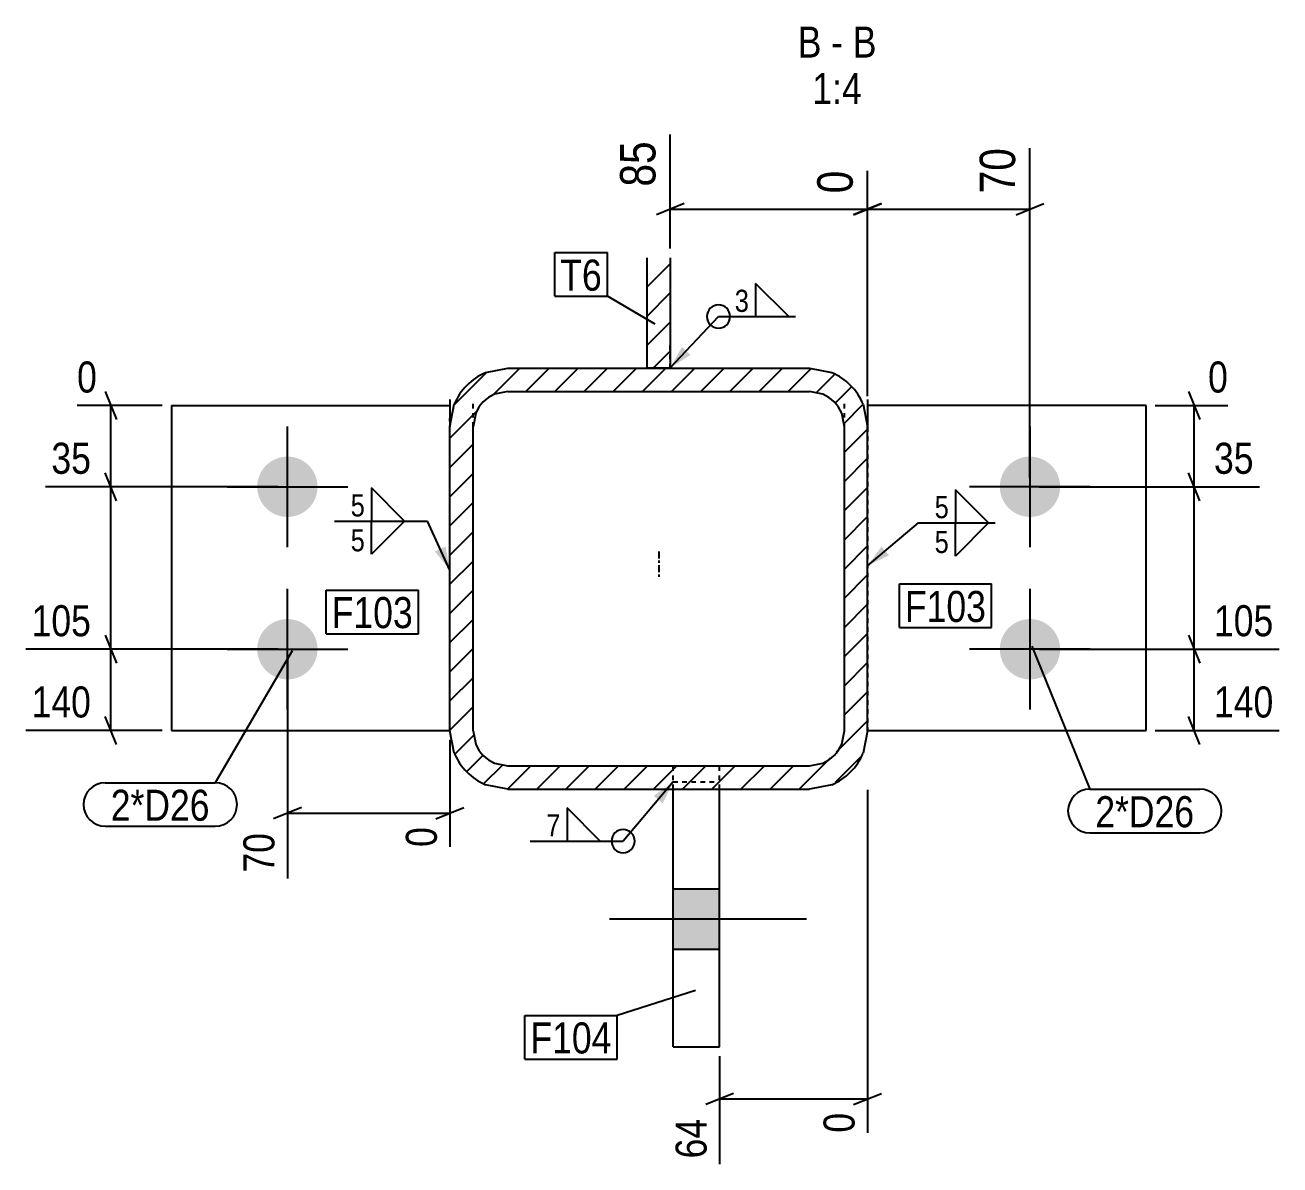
# Model space of a CAD drawing. Header units: millimetres. Extents: x 31 to 44434, y 9 to 1623.
# Drawn here: x 15047 to 15588, y 9 to 500 of the extents above; entities that cross this region are included whole.
import ezdxf

# ---------------------------------------------------------------- set-up
doc = ezdxf.new("R2010")
doc.units = ezdxf.units.MM
doc.linetypes.add('DXK_LINE_DOT2', pattern=[3.9198, 1.9599, -1.9599])
doc.linetypes.add('DXK_LINE_DOT3', pattern=[5.9187, 2.979, -0.9799, 0.9799, -0.9799])
for name, color, linetype in [('MÅLSÆTNING', 7, 'Continuous'), ('STÅL', 7, 'Continuous'), ('TEKST', 7, 'Continuous')]:
    doc.layers.add(name, color=color, linetype=linetype)
doc.styles.add('Arial Narrow', font='ARIALN.TTF', dxfattribs={"height": 0.2})

msp = doc.modelspace()

# ---------------------------------------------------------------- hatches: boundary and pattern name
at = {"layer": 'STÅL', "linetype": 'Continuous'}
h = msp.add_hatch(dxfattribs=at)
h.set_pattern_fill('', scale=2.8, style=0, pattern_type=0)
h.set_pattern_definition([(45, (15315.009, 400.1865), (-6.2862, 6.2862), [])])
h.paths.add_polyline_path([(15325.01, 400.19), (15315.01, 400.19), (15315.01, 352.58), (15325.01, 352.58)])
h = msp.add_hatch(dxfattribs=at)
h.set_pattern_fill('', scale=2.8, style=0, pattern_type=0)
h.set_pattern_definition([(45, (15408.106, 337.036), (-6.28618, 6.28618), [])])
h.paths.add_polyline_path([(15410.01, 327.4), (15408.11, 337.04), (15402.69, 345.21), (15394.58, 350.67), (15385.01, 352.58), (15255.01, 352.58), (15245.44, 350.67), (15237.33, 345.21), (15231.91, 337.04), (15230.01, 327.4), (15230.01, 196.42), (15231.91, 186.78), (15237.33, 178.61), (15245.44, 173.15), (15255.01, 171.23), (15385.01, 171.23), (15394.58, 173.15), (15402.69, 178.61), (15408.11, 186.78), (15410.01, 196.42)])
h.paths.add_polyline_path([(15398.87, 190.64), (15395.62, 185.73), (15390.75, 182.46), (15385.01, 181.31), (15255.01, 181.31), (15249.27, 182.46), (15244.4, 185.73), (15241.15, 190.64), (15240.01, 196.42), (15240.01, 327.4), (15241.15, 333.18), (15244.4, 338.08), (15249.27, 341.36), (15255.01, 342.51), (15385.01, 342.51), (15390.75, 341.36), (15395.62, 338.08), (15398.87, 333.18), (15400.01, 327.4), (15400.01, 196.42)])
for points in [[(15160.01, 314.51, -1), (15160.01, 288.51, -1)], [(15480.01, 288.51, -1), (15480.01, 314.51, -1)], [(15160.01, 244.51, -1), (15160.01, 218.51, -1)], [(15480.01, 218.51, -1), (15480.01, 244.51, -1)], [(15346.26, 102.34), (15346.26, 128.34), (15326.26, 128.34), (15326.26, 102.34)]]:
    msp.add_hatch(color=96, dxfattribs=at).paths.add_polyline_path(points)
at = {"layer": 'TEKST', "linetype": 'Continuous'}
for points in [[(15333.68, 358.31), (15325.01, 352.73), (15330.04, 361.73)], [(15419.26, 271.98), (15410.01, 267.44), (15416.03, 275.8)], [(15228.13, 275.73), (15230.01, 265.6), (15223.58, 273.66)], [(15317.89, 168.35), (15326.26, 174.37), (15321.71, 165.12)]]:
    msp.add_hatch(color=3, dxfattribs=at).paths.add_polyline_path(points)

# ---------------------------------------------------------------- linework, layer by layer
at = {"layer": 'MÅLSÆTNING', "color": 7, "linetype": 'Continuous'}
for p, q in [((15325.01, 404.19), (15325.01, 453.25)), ((15480.01, 305.51), (15480.01, 447.43)), ((15410.01, 340.51), (15410.01, 437.68)), ((15410.01, 340.51), (15410.01, 437.68)), ((15331.01, 423.53), (15319.01, 418.73)), ((15416.01, 423.53), (15404.01, 418.73)), ((15404.01, 418.73), (15416.01, 423.53)), ((15474.01, 418.73), (15486.01, 423.53)), ((15325.01, 421.13), (15410.01, 421.13)), ((15410.01, 421.13), (15480.01, 421.13)), ((15081.51, 342.51), (15086.31, 330.51)), ((15548.36, 342.51), (15553.16, 330.51)), ((15106.01, 336.51), (15069.38, 336.51)), ((15083.91, 301.51), (15083.91, 336.51)), ((15534.01, 336.51), (15565.29, 336.51)), ((15550.76, 301.51), (15550.76, 336.51)), ((15086.31, 295.51), (15081.51, 307.51)), ((15086.31, 295.51), (15081.51, 307.51)), ((15553.16, 295.51), (15548.36, 307.51)), ((15553.16, 295.51), (15548.36, 307.51)), ((15156.01, 301.51), (15055.75, 301.51)), ((15156.01, 301.51), (15055.75, 301.51)), ((15083.91, 231.51), (15083.91, 301.51)), ((15484.01, 301.51), (15578.92, 301.51)), ((15484.01, 301.51), (15578.92, 301.51)), ((15550.76, 231.51), (15550.76, 301.51)), ((15081.51, 237.51), (15086.31, 225.51)), ((15081.51, 237.51), (15086.31, 225.51)), ((15548.36, 237.51), (15553.16, 225.51)), ((15548.36, 237.51), (15553.16, 225.51)), ((15156.01, 231.51), (15047.22, 231.51)), ((15156.01, 231.51), (15047.22, 231.51)), ((15083.91, 196.51), (15083.91, 231.51)), ((15160.01, 227.51), (15160.01, 132.71)), ((15484.01, 231.51), (15587.45, 231.51)), ((15484.01, 231.51), (15587.45, 231.51)), ((15550.76, 196.51), (15550.76, 231.51)), ((15086.31, 190.51), (15081.51, 202.51)), ((15553.16, 190.51), (15548.36, 202.51)), ((15106.01, 196.51), (15047.22, 196.51)), ((15534.01, 196.51), (15587.45, 196.51)), ((15230.01, 192.51), (15230.01, 146.34)), ((15410.01, 170.9), (15410.01, 23.23)), ((15166.01, 163.27), (15154.01, 158.47)), ((15224.01, 158.47), (15236.01, 163.27)), ((15160.01, 160.87), (15230.01, 160.87)), ((15346.26, 56.23), (15346.26, 9.6)), ((15352.26, 40.16), (15340.26, 35.36)), ((15404.01, 35.36), (15416.01, 40.16)), ((15346.26, 37.76), (15410.01, 37.76))]:
    msp.add_line(p, q, dxfattribs=at)
at = {"layer": 'STÅL', "color": 2, "linetype": 'Continuous'}
for p, q in [((15315.01, 352.58), (15315.01, 400.19)), ((15325.01, 400.19), (15325.01, 352.58)), ((15245.44, 350.67), (15255.01, 352.58)), ((15255.01, 352.58), (15385.01, 352.58)), ((15325.01, 352.58), (15315.01, 352.58)), ((15385.01, 352.58), (15394.58, 350.67)), ((15255.01, 342.51), (15249.27, 341.36)), ((15255.01, 342.51), (15385.01, 342.51)), ((15390.75, 341.36), (15385.01, 342.51)), ((15110.01, 336.51), (15230.01, 336.51)), ((15110.01, 336.51), (15110.01, 196.51)), ((15230.01, 339.12), (15230.01, 336.51)), ((15230.01, 327.4), (15231.91, 337.04)), ((15230.01, 336.51), (15230.01, 331.09)), ((15408.11, 337.04), (15410.01, 327.4)), ((15410.01, 339.12), (15410.01, 336.51)), ((15410.01, 336.51), (15410.01, 331.09)), ((15530.01, 336.51), (15410.01, 336.51)), ((15530.01, 196.51), (15530.01, 336.51)), ((15230.01, 331.09), (15230.01, 327.4)), ((15241.15, 333.18), (15240.01, 327.4)), ((15400.01, 327.4), (15398.87, 333.18)), ((15410.01, 331.09), (15410.01, 327.4)), ((15230.01, 196.42), (15230.01, 327.4)), ((15240.01, 196.42), (15240.01, 327.4)), ((15400.01, 196.42), (15400.01, 327.4)), ((15410.01, 196.42), (15410.01, 327.4)), ((15110.01, 196.51), (15229.99, 196.51)), ((15231.91, 186.78), (15230.01, 196.42)), ((15240.01, 196.42), (15241.15, 190.64)), ((15398.87, 190.64), (15400.01, 196.42)), ((15410.01, 196.42), (15408.11, 186.78)), ((15410.03, 196.51), (15530.01, 196.51)), ((15249.27, 182.46), (15255.01, 181.31)), ((15255.01, 181.31), (15385.01, 181.31)), ((15385.01, 181.31), (15390.75, 182.46)), ((15255.01, 171.23), (15245.44, 173.15)), ((15394.58, 173.15), (15385.01, 171.23)), ((15255.01, 171.23), (15385.01, 171.23)), ((15326.26, 60.23), (15326.26, 171.23)), ((15346.26, 60.23), (15346.26, 171.23)), ((15326.26, 60.23), (15346.26, 60.23))]:
    msp.add_line(p, q, dxfattribs=at)
at = {"layer": 'STÅL', "color": 7, "linetype": 'DXK_LINE_DOT2'}
for p, q in [((15315.01, 352.58), (15315.01, 364.31)), ((15325.01, 352.58), (15325.01, 364.31)), ((15230.01, 336.51), (15230.01, 331.09)), ((15240.01, 327.4), (15240.01, 339.12)), ((15400.01, 327.4), (15400.01, 339.12)), ((15410.01, 336.51), (15410.01, 331.09)), ((15230.01, 196.51), (15230.01, 331.09)), ((15410.01, 331.09), (15410.01, 196.51)), ((15240.01, 196.42), (15240.01, 208.15)), ((15400.01, 196.42), (15400.01, 208.15)), ((15229.99, 196.51), (15230.01, 196.51)), ((15230.01, 196.42), (15230.01, 196.51)), ((15410.01, 196.51), (15410.03, 196.51)), ((15410.01, 196.42), (15410.01, 196.51)), ((15326.26, 171.23), (15326.26, 182.96)), ((15346.26, 171.23), (15346.26, 182.96)), ((15326.26, 174.37), (15346.26, 174.37))]:
    msp.add_line(p, q, dxfattribs=at)
at = {"layer": 'STÅL', "color": 96, "linetype": 'Continuous'}
for p, q in [((15160.01, 275.51), (15160.01, 327.51)), ((15480.01, 327.51), (15480.01, 275.51)), ((15134.01, 301.51), (15186.01, 301.51)), ((15506.01, 301.51), (15454.01, 301.51)), ((15160.01, 205.51), (15160.01, 257.51)), ((15480.01, 257.51), (15480.01, 205.51)), ((15134.01, 231.51), (15186.01, 231.51)), ((15506.01, 231.51), (15454.01, 231.51)), ((15326.26, 128.34), (15346.26, 128.34)), ((15298.76, 115.34), (15383.76, 115.34)), ((15326.26, 102.34), (15346.26, 102.34))]:
    msp.add_line(p, q, dxfattribs=at)
at = {"layer": 'STÅL', "color": 7, "linetype": 'DXK_LINE_DOT3'}
msp.add_line((15320.01, 273.63), (15320.01, 261.91), dxfattribs=at)
at = {"layer": 'STÅL', "color": 2, "linetype": 'Continuous'}
for centre, radius, start, end in [((15255.13, 327.52), 25.09, 112.7149, 157.7138), ((15384.89, 327.52), 25.09, 22.2862, 67.2851), ((15255.08, 327.47), 15.06, 112.7149, 157.7138), ((15384.94, 327.47), 15.06, 22.2862, 67.2851), ((15255.08, 196.35), 15.06, 202.2862, 247.2851), ((15384.94, 196.35), 15.06, 292.7149, 337.7138), ((15255.13, 196.3), 25.09, 202.2862, 247.2851), ((15384.89, 196.3), 25.09, 292.7149, 337.7138)]:
    msp.add_arc(centre, radius, start, end, dxfattribs=at)
at = {"layer": 'TEKST', "color": 3, "linetype": 'Continuous'}
for p, q in [((15325.01, 352.73), (15345.79, 374.85)), ((15230.01, 265.6), (15220.38, 286.7)), ((15410.01, 267.44), (15431.93, 285.96)), ((15326.26, 174.37), (15304.66, 148.84))]:
    msp.add_line(p, q, dxfattribs=at)
for centre, start, end in [((15345.79, 374.85), 90, 270), ((15304.66, 148.84), 90, 270), ((15304.66, 148.84), 270, 90)]:
    msp.add_arc(centre, 5, start, end, dxfattribs=at)

# ---------------------------------------------------------------- wipeouts: each hides what was drawn before it
at = {"color": 0, "linetype": 'Continuous'}
for points, layer in [([(15321.81, 453.54), (15299.41, 453.54), (15299.41, 427.64), (15321.81, 427.64)], 'MÅLSÆTNING'), ([(15078.16, 304.31), (15078.16, 323.91), (15055.5, 323.91), (15055.5, 304.31)], 'MÅLSÆTNING'), ([(15579.17, 304.31), (15579.17, 323.91), (15556.51, 323.91), (15556.51, 304.31)], 'MÅLSÆTNING'), ([(15078.16, 234.31), (15078.16, 253.91), (15046.97, 253.91), (15046.97, 234.31)], 'MÅLSÆTNING'), ([(15587.7, 234.31), (15587.7, 253.91), (15556.51, 253.91), (15556.51, 234.31)], 'MÅLSÆTNING'), ([(15078.16, 199.31), (15078.16, 218.91), (15046.97, 218.91), (15046.97, 199.31)], 'MÅLSÆTNING'), ([(15587.7, 199.31), (15587.7, 218.91), (15556.51, 218.91), (15556.51, 199.31)], 'MÅLSÆTNING'), ([(15157.21, 155.12), (15137.61, 155.12), (15137.61, 132.46), (15157.21, 132.46)], 'MÅLSÆTNING'), ([(15343.46, 32.01), (15323.86, 32.01), (15323.86, 9.35), (15343.46, 9.35)], 'MÅLSÆTNING'), ([(15390.15, 486.41), (15390.15, 500.41), (15379.93, 500.41), (15379.93, 486.41)], 'TEKST'), ([(15399.45, 486.41), (15399.45, 500.41), (15394.35, 500.41), (15394.35, 486.41)], 'TEKST'), ([(15413.88, 486.41), (15413.88, 500.41), (15403.65, 500.41), (15403.65, 486.41)], 'TEKST'), ([(15407.57, 466.41), (15407.57, 480.41), (15386.24, 480.41), (15386.24, 466.41)], 'TEKST')]:
    msp.add_wipeout(points, dxfattribs=at).dxf.layer = layer
at = {"color": 0}
for points in [[(15295.49, 386.01), (15295.49, 400.01), (15277.59, 400.01), (15277.59, 386.01)], [(15359.69, 376.05), (15359.69, 387.65), (15351.99, 387.65), (15351.99, 376.05)], [(15445.82, 287.16), (15445.82, 298.76), (15438.13, 298.76), (15438.13, 287.16)], [(15214.08, 240.62), (15214.08, 254.62), (15179.12, 254.62), (15179.12, 240.62)], [(15461.08, 243.26), (15461.08, 257.26), (15426.12, 257.26), (15426.12, 243.26)], [(15126.52, 157.62), (15126.52, 171.62), (15083.9, 171.62), (15083.9, 157.62)], [(15550.8, 154.83), (15550.8, 168.83), (15508.17, 168.83), (15508.17, 154.83)], [(15278.46, 150.04), (15278.46, 161.64), (15270.76, 161.64), (15270.76, 150.04)], [(15299.7, 57.37), (15299.7, 71.37), (15264.74, 71.37), (15264.74, 57.37)]]:
    msp.add_wipeout(points, dxfattribs=at).dxf.layer = 'TEKST'

# ---------------------------------------------------------------- next in the draw order: linework, layer by layer
at = {"layer": 'TEKST', "color": 3, "linetype": 'Continuous'}
for p, q in [((15376.03, 374.85), (15361.74, 389.14)), ((15361.74, 389.14), (15361.74, 374.85)), ((15345.79, 374.85), (15378.89, 374.85)), ((15361.74, 374.85), (15376.03, 374.85)), ((15462.16, 285.96), (15447.88, 300.24)), ((15447.88, 300.24), (15447.88, 285.96)), ((15447.88, 285.96), (15462.16, 285.96)), ((15294.8, 148.84), (15280.52, 163.12)), ((15280.52, 163.12), (15280.52, 148.84)), ((15264.56, 148.84), (15304.66, 148.84)), ((15280.52, 148.84), (15294.8, 148.84))]:
    msp.add_line(p, q, dxfattribs=at)
msp.add_arc((15345.79, 374.85), 5, 270, 90, dxfattribs=at)

# ---------------------------------------------------------------- next in the draw order: texts
at = {"layer": 'MÅLSÆTNING', "color": 3, "linetype": 'Continuous', "style": 'Arial Narrow'}
for s, height, p in [('85', 15.271, (15318.61, 430.84)), ('70', 13.362, (15154.41, 135.26)), ('64', 13.362, (15340.66, 12.15))]:
    msp.add_text(s, height=height, rotation=90.0002, dxfattribs=at).set_placement(p)
for s, p in [('35', (15058.3, 307.11)), ('35', (15559.31, 307.11)), ('105', (15049.77, 237.11)), ('105', (15559.31, 237.11)), ('140', (15049.77, 202.11)), ('140', (15559.31, 202.11))]:
    msp.add_text(s, height=13.362, dxfattribs=at).set_placement(p)
at = {"layer": 'TEKST', "color": 3, "linetype": 'Continuous', "style": 'Arial Narrow'}
for s, height, p in [('B', 13.36, (15379.93, 486.41)), ('B', 13.36, (15403.65, 486.41)), ('-', 13.36, (15394.35, 486.41)), ('1:4', 13.362, (15386.24, 466.41))]:
    msp.add_text(s, height=height, dxfattribs=at).set_placement(p)
at = {"layer": 'TEKST', "color": 3, "style": 'Arial Narrow'}
for s, p in [('3', (15352.79, 376.85)), ('5', (15438.93, 287.96)), ('7', (15271.56, 150.84))]:
    msp.add_text(s, height=9.54, dxfattribs=at).set_placement(p)

# ---------------------------------------------------------------- next in the draw order: wipeouts: each hides what was drawn before it
at = {"color": 0, "linetype": 'Continuous'}
for points in [[(15476.81, 450.63), (15454.41, 450.63), (15454.41, 424.73), (15476.81, 424.73)], [(15406.81, 440.88), (15384.41, 440.88), (15384.41, 424.73), (15406.81, 424.73)], [(15080.71, 339.31), (15080.71, 358.91), (15066.58, 358.91), (15066.58, 339.31)], [(15568.09, 339.31), (15568.09, 358.91), (15553.96, 358.91), (15553.96, 339.31)], [(15227.21, 157.67), (15207.61, 157.67), (15207.61, 143.54), (15227.21, 143.54)], [(15407.21, 34.56), (15387.61, 34.56), (15387.61, 20.43), (15407.21, 20.43)]]:
    msp.add_wipeout(points, dxfattribs=at).dxf.layer = 'MÅLSÆTNING'
at = {"color": 0}
for points in [[(15295.49, 386.01), (15295.49, 400.01), (15277.59, 400.01), (15277.59, 386.01)], [(15194.18, 287.9), (15194.18, 299.5), (15186.49, 299.5), (15186.49, 287.9)], [(15214.08, 240.62), (15214.08, 254.62), (15179.12, 254.62), (15179.12, 240.62)], [(15461.08, 243.26), (15461.08, 257.26), (15426.12, 257.26), (15426.12, 243.26)], [(15126.52, 157.62), (15126.52, 171.62), (15083.9, 171.62), (15083.9, 157.62)], [(15550.8, 154.83), (15550.8, 168.83), (15508.17, 168.83), (15508.17, 154.83)], [(15299.7, 57.37), (15299.7, 71.37), (15264.74, 71.37), (15264.74, 57.37)]]:
    msp.add_wipeout(points, dxfattribs=at).dxf.layer = 'TEKST'

# ---------------------------------------------------------------- next in the draw order: linework, layer by layer
at = {"layer": 'TEKST', "color": 7, "linetype": 'Continuous'}
for p, q in [((15275.19, 402.41), (15297.89, 402.41)), ((15275.19, 383.61), (15275.19, 402.41)), ((15297.89, 383.61), (15297.89, 402.41)), ((15275.19, 383.61), (15297.89, 383.61)), ((15318.48, 371.61), (15297.89, 383.61)), ((15423.72, 259.66), (15463.48, 259.66)), ((15423.72, 240.86), (15423.72, 259.66)), ((15463.48, 240.86), (15463.48, 259.66)), ((15176.72, 257.02), (15216.48, 257.02)), ((15176.72, 238.22), (15176.72, 257.02)), ((15216.48, 238.22), (15216.48, 257.02)), ((15176.72, 238.22), (15216.48, 238.22)), ((15423.72, 240.86), (15463.48, 240.86)), ((15480.82, 232.8), (15505.77, 171.23)), ((15162.02, 230.77), (15128.92, 174.02)), ((15081.5, 174.02), (15128.92, 174.02)), ((15505.77, 171.23), (15553.2, 171.23)), ((15081.5, 155.22), (15128.92, 155.22)), ((15505.77, 152.43), (15553.2, 152.43)), ((15335.86, 84.53), (15302.1, 73.77)), ((15262.34, 73.77), (15302.1, 73.77)), ((15262.34, 54.97), (15262.34, 73.77)), ((15302.1, 54.97), (15302.1, 73.77)), ((15262.34, 54.97), (15302.1, 54.97))]:
    msp.add_line(p, q, dxfattribs=at)
at = {"layer": 'TEKST', "color": 3, "linetype": 'Continuous'}
for p, q in [((15210.52, 286.7), (15196.24, 300.99)), ((15196.24, 300.99), (15196.24, 286.7)), ((15196.24, 286.7), (15210.52, 286.7))]:
    msp.add_line(p, q, dxfattribs=at)
at = {"layer": 'TEKST', "color": 7, "linetype": 'Continuous'}
for centre, start, end in [((15081.5, 164.62), 90, 270), ((15128.92, 164.62), 270, 90), ((15505.77, 161.83), 90, 270), ((15553.2, 161.83), 270, 90)]:
    msp.add_arc(centre, 9.4, start, end, dxfattribs=at)

# ---------------------------------------------------------------- next in the draw order: texts
at = {"layer": 'MÅLSÆTNING', "color": 3, "linetype": 'Continuous', "style": 'Arial Narrow'}
for s, height, p in [('70', 15.271, (15473.61, 427.93)), ('0', 15.27, (15403.61, 427.93)), ('0', 13.36, (15224.41, 146.34)), ('0', 13.36, (15404.41, 23.23))]:
    msp.add_text(s, height=height, rotation=90.0002, dxfattribs=at).set_placement(p)
for p in [(15069.38, 342.11), (15556.76, 342.11)]:
    msp.add_text('0', height=13.36, dxfattribs=at).set_placement(p)
at = {"layer": 'TEKST', "color": 3, "style": 'Arial Narrow'}
for s, height, p in [('T6', 13.362, (15277.59, 386.01)), ('5', 9.54, (15187.29, 288.7)), ('F103', 13.362, (15179.12, 240.62)), ('F103', 13.362, (15426.12, 243.26)), ('2*D26', 13.362, (15083.9, 157.62)), ('2*D26', 13.362, (15508.17, 154.83)), ('F104', 13.362, (15264.74, 57.37))]:
    msp.add_text(s, height=height, dxfattribs=at).set_placement(p)

# ---------------------------------------------------------------- next in the draw order: wipeouts: each hides what was drawn before it
at = {"color": 0, "linetype": 'Continuous'}
msp.add_wipeout([(15445.82, 272.16), (15445.82, 283.76), (15438.13, 283.76), (15438.13, 272.16)], dxfattribs=at).dxf.layer = 'TEKST'

# ---------------------------------------------------------------- next in the draw order: linework, layer by layer
at = {"layer": 'TEKST', "color": 3, "linetype": 'Continuous'}
for p, q in [((15431.93, 285.96), (15465.02, 285.96)), ((15447.88, 285.96), (15462.16, 285.96)), ((15462.16, 285.96), (15447.88, 271.67)), ((15447.88, 271.67), (15447.88, 285.96))]:
    msp.add_line(p, q, dxfattribs=at)

# ---------------------------------------------------------------- next in the draw order: texts
at = {"layer": 'TEKST', "color": 3, "linetype": 'Continuous', "style": 'Arial Narrow'}
msp.add_text('5', height=9.54, dxfattribs=at).set_placement((15438.93, 272.96))

# ---------------------------------------------------------------- next in the draw order: wipeouts: each hides what was drawn before it
at = {"color": 0, "linetype": 'Continuous'}
msp.add_wipeout([(15194.18, 272.9), (15194.18, 284.5), (15186.49, 284.5), (15186.49, 272.9)], dxfattribs=at).dxf.layer = 'TEKST'

# ---------------------------------------------------------------- next in the draw order: linework, layer by layer
at = {"layer": 'TEKST', "color": 3, "linetype": 'Continuous'}
for p, q in [((15180.29, 286.7), (15220.38, 286.7)), ((15196.24, 286.7), (15210.52, 286.7)), ((15210.52, 286.7), (15196.24, 272.41)), ((15196.24, 272.41), (15196.24, 286.7))]:
    msp.add_line(p, q, dxfattribs=at)

# ---------------------------------------------------------------- next in the draw order: texts
at = {"layer": 'TEKST', "color": 3, "linetype": 'Continuous', "style": 'Arial Narrow'}
msp.add_text('5', height=9.54, dxfattribs=at).set_placement((15187.29, 273.7))

doc.saveas('drawing.dxf')
